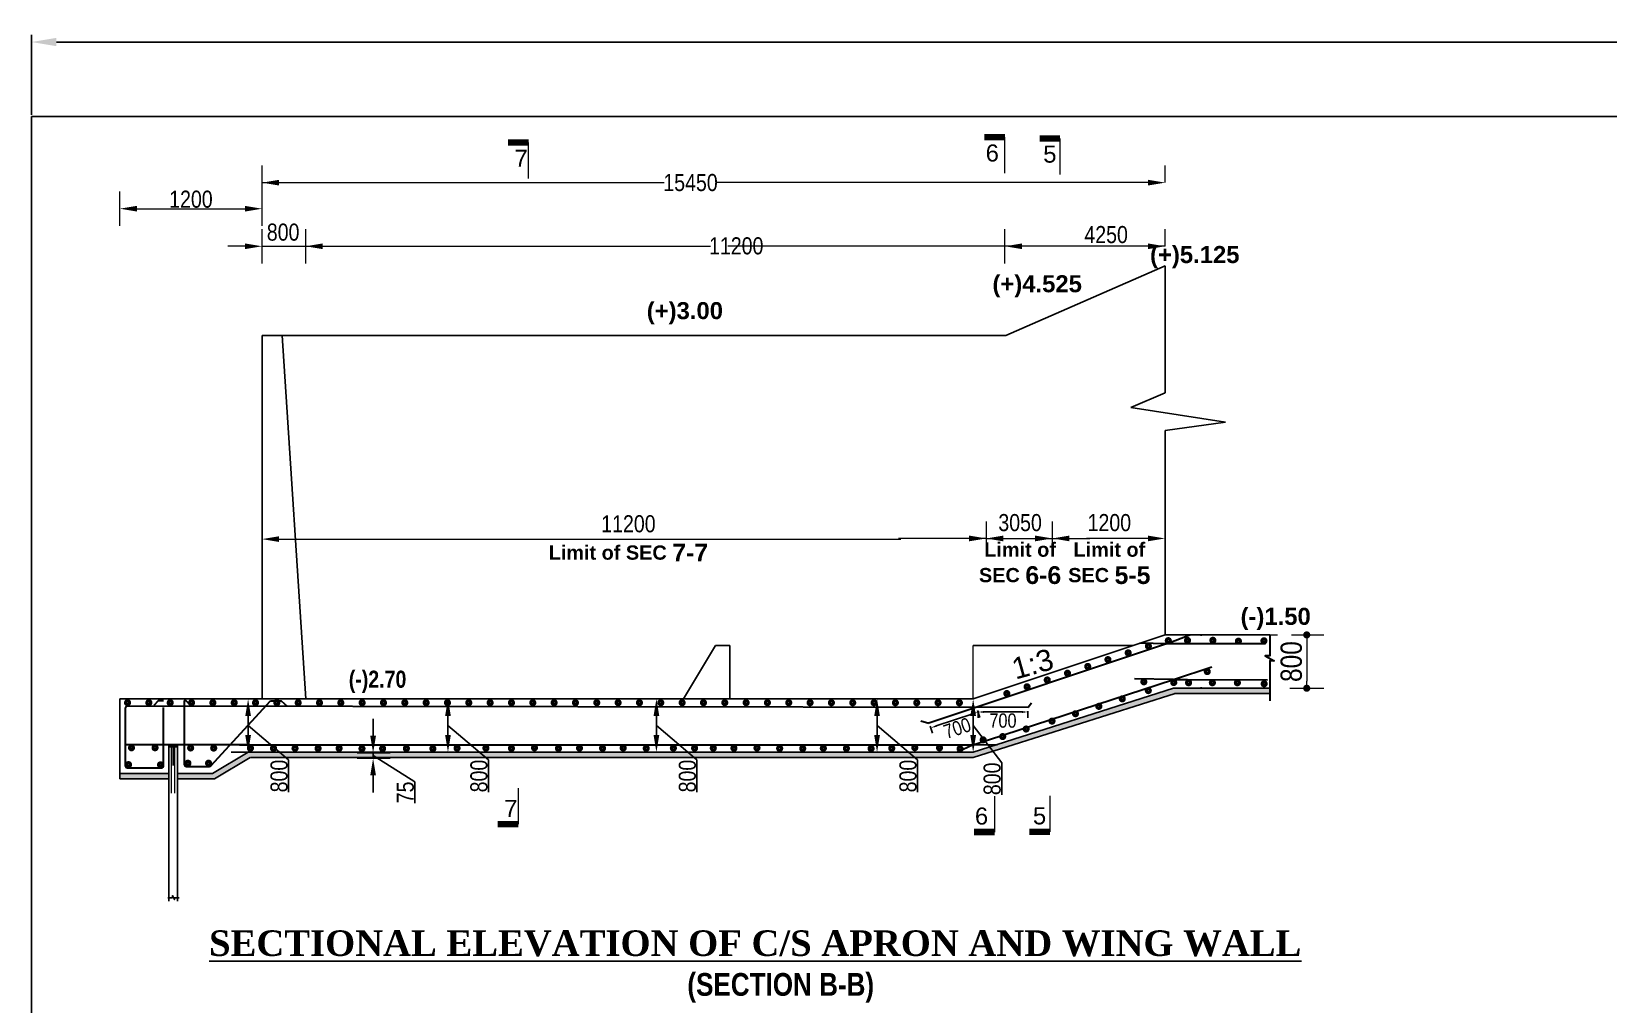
# Model space of a CAD drawing. Extents: x -426260 to 2055400, y -4304674 to -305611.
# Drawn here: x 571080 to 593259, y -1909613 to -1895932 of the extents above; entities that cross this region are included whole.
import ezdxf

# ---------------------------------------------------------------- set-up
doc = ezdxf.new("R2010")
doc.units = 0
doc.header["$LTSCALE"] = 300
doc.header["$MEASUREMENT"] = 0
doc.header["$PDMODE"] = 3
doc.layers.get('0').update_dxf_attribs({"linetype": 'CONTINUOUS'})
doc.layers.get('DEFPOINTS').update_dxf_attribs({"linetype": 'CONTINUOUS'})
for name, color, linetype, lineweight in [('CAR', 5, 'CONTINUOUS', 18), ('Dim', 7, 'CONTINUOUS', 9), ('HATCH', 252, 'CONTINUOUS', 5), ('line2', 3, 'CONTINUOUS', 30), ('ROD', 1, 'CONTINUOUS', 30), ('slop', 8, 'CONTINUOUS', 9)]:
    doc.layers.add(name, color=color, linetype=linetype, lineweight=lineweight)
for name, color, linetype in [('LINE', 7, 'CONTINUOUS'), ('TEXT', 10, 'CONTINUOUS'), ('TXT', 7, 'CONTINUOUS')]:
    doc.layers.add(name, color=color, linetype=linetype)
doc.styles.add('Arial', font='arial.ttf')
doc.styles.add('DIM', font='isocp3.shx')
doc.styles.add('dimText', font='ARIALN.TTF')
doc.dimstyles.new('3', dxfattribs={"dimtxt": 225, "dimasz": 350, "dimexe": 100, "dimexo": 25, "dimgap": 9, "dimtad": 0, "dimdec": 0, "dimzin": 0, "dimdsep": 46, "dimtxsty": 'Standard', "dimcen": 0, "dimclrd": 5, "dimclre": 6, "dimclrt": 256, "dimadec": 0, "dimazin": 0, "dimtfac": 1, "dimtdec": 0, "dimtofl": 0, "dimtmove": 2, "dimatfit": 3, "dimfxl": 1, "dimtolj": 1, "dimtzin": 0, "dimarcsym": 0})
doc.dimstyles.new('dim n_120', dxfattribs={"dimtxt": 240, "dimasz": 240, "dimexe": 240, "dimexo": 150, "dimgap": 100, "dimtad": 2, "dimdec": 0, "dimzin": 0, "dimdsep": 46, "dimtxsty": 'DIM', "dimcen": 350, "dimclrd": 5, "dimclre": 5, "dimclrt": 7, "dimadec": 0, "dimazin": 0, "dimtfac": 1, "dimtdec": 0, "dimtmove": 0, "dimatfit": 3, "dimfxl": 240, "dimfxlon": 1, "dimtolj": 1, "dimtzin": 0, "dimarcsym": 0})

# ---------------------------------------------------------------- blocks, each defined once
blk = doc.blocks.new('*D548')
at = {"layer": 'DEFPOINTS', "color": 0, "ltscale": 0.5, "transparency": 16777216}
for p in [(621966, -1896079), (571080, -1897127), (621966, -1897127)]:
    blk.add_point(p, dxfattribs=at)
at = {"layer": 'LINE', "color": 6, "lineweight": -2, "ltscale": 0.5, "transparency": 16777216}
for p, q in [((571080, -1897102), (571080, -1895979)), ((621966, -1897102), (621966, -1895979))]:
    blk.add_line(p, q, dxfattribs=at)
at = {"layer": 'LINE', "color": 5, "lineweight": -2, "ltscale": 0.5, "transparency": 16777216}
for p, q in [((571430, -1896079), (596007, -1896079)), ((621616, -1896079), (597038, -1896079))]:
    blk.add_line(p, q, dxfattribs=at)
at = {"layer": 'LINE', "color": 5, "ltscale": 0.5, "transparency": 16777216}
for points in [[(571430, -1896021), (571430, -1896138), (571080, -1896079)], [(621616, -1896021), (621616, -1896138), (621966, -1896079)]]:
    blk.add_solid(points, dxfattribs=at)
at = {"layer": 'LINE', "ltscale": 0.5, "transparency": 16777216, "insert": (596523, -1896079), "char_height": 225, "attachment_point": 5}
blk.add_mtext('\\A1;50886', dxfattribs=at)
blk = doc.blocks.new('*D869')
at = {"layer": 'DEFPOINTS', "color": 0, "ltscale": 50, "transparency": 16777216}
for p in [(574126, -1905316), (574163, -1905316), (574126, -1906066)]:
    blk.add_point(p, dxfattribs=at)
at = {"layer": 'Dim', "color": 5, "lineweight": -2, "ltscale": 50, "transparency": 16777216}
for p, q in [((574126, -1905316), (573886, -1905316)), ((574126, -1905826), (574126, -1905556)), ((574126, -1905691), (574694, -1906174)), ((574126, -1906066), (573886, -1906066)), ((574694, -1906174), (574694, -1906628))]:
    blk.add_line(p, q, dxfattribs=at)
at = {"layer": 'Dim', "color": 5, "ltscale": 50, "transparency": 16777216}
for points in [[(574086, -1905556), (574166, -1905556), (574126, -1905316)], [(574086, -1905826), (574166, -1905826), (574126, -1906066)]]:
    blk.add_solid(points, dxfattribs=at)
at = {"layer": 'Dim', "color": 7, "ltscale": 50, "transparency": 16777216, "insert": (574562, -1906401), "char_height": 240, "attachment_point": 5, "rotation": 90, "style": 'dimText'}
blk.add_mtext('\\A1;800', dxfattribs=at)
blk = doc.blocks.new('*D870')
at = {"layer": 'DEFPOINTS', "color": 0, "ltscale": 50, "transparency": 16777216}
for p in [(575512, -1906075), (575884, -1906075), (575512, -1906150)]:
    blk.add_point(p, dxfattribs=at)
at = {"layer": 'Dim', "color": 5, "lineweight": -2, "ltscale": 50, "transparency": 16777216}
for p, q in [((575884, -1905835), (575884, -1905595)), ((575662, -1906075), (576124, -1906075)), ((575884, -1906150), (575884, -1906075)), ((575884, -1906150), (575884, -1906075)), ((575884, -1906112), (576471, -1906480)), ((575662, -1906150), (576124, -1906150)), ((575884, -1906390), (575884, -1906630)), ((576471, -1906480), (576471, -1906782))]:
    blk.add_line(p, q, dxfattribs=at)
at = {"layer": 'Dim', "color": 5, "ltscale": 50, "transparency": 16777216}
for points in [[(575844, -1905835), (575924, -1905835), (575884, -1906075)], [(575844, -1906390), (575924, -1906390), (575884, -1906150)]]:
    blk.add_solid(points, dxfattribs=at)
at = {"layer": 'Dim', "color": 7, "ltscale": 50, "transparency": 16777216, "insert": (576338, -1906631), "char_height": 240, "attachment_point": 5, "rotation": 90, "style": 'dimText'}
blk.add_mtext('\\A1;75', dxfattribs=at)
blk = doc.blocks.new('SEX')
at = {"layer": 'Dim', "color": 6, "ltscale": 500}
blk.add_lwpolyline([(0, 0, 60, 60, 0), (192, 0, 0, 0, 0)], format="xyseb", dxfattribs=at)
blk.add_lwpolyline([(0, -337), (0, 0), (0, 0)], dxfattribs=at)
blk = doc.blocks.new('_Dot')
at = {"color": 0, "linetype": 'ByBlock', "lineweight": -2}
blk.add_line((-0.5, 0), (-1, 0), dxfattribs=at)
at = {"color": 0, "linetype": 'ByBlock', "const_width": 0.5}
blk.add_lwpolyline([(-0.25, 0, 1), (0.25, 0, 1)], format="xyb", close=True, dxfattribs=at)
blk = doc.blocks.new('*U850')
at = {"layer": 'ROD', "const_width": 53.8}
blk.add_lwpolyline([(22, 7, -1), (-22, -7, -1)], format="xyb", close=True, dxfattribs=at)
blk = doc.blocks.new('*U851')
at = {"layer": 'Dim', "color": 0, "linetype": 'ByBlock', "lineweight": -2, "transparency": 16777216}
for p in [(0, 0), (300, 0), (600, 0), (900, 0), (1200, 0), (1500, 0), (1800, 0), (2100, 0), (2400, 0), (2700, 0), (3000, 0), (3300, 0), (3600, 0), (3900, 0), (4200, 0), (4500, 0), (4800, 0), (5100, 0), (5400, 0), (5700, 0), (6000, 0), (6300, 0), (6600, 0), (6900, 0), (7200, 0), (7500, 0), (7800, 0), (8100, 0), (8400, 0), (8700, 0), (9000, 0), (9300, 0), (9600, 0), (9900, 0), (10200, 0), (10500, 0), (10800, 0), (11100, 0), (11400, 0), (11700, 0)]:
    blk.add_blockref('*U850', p, dxfattribs=at)
blk = doc.blocks.new('*U852')
at = {"layer": 'ROD', "const_width": 53.8}
blk.add_lwpolyline([(22, 7, -1), (-22, -7, -1)], format="xyb", close=True, dxfattribs=at)
blk = doc.blocks.new('*U853')
at = {"layer": 'Dim', "color": 0, "linetype": 'ByBlock', "lineweight": -2, "transparency": 16777216}
for p in [(0, 0), (300, 0), (600, 0), (900, 0), (1200, 0), (1500, 0), (1800, 0), (2100, 0)]:
    blk.add_blockref('*U852', p, dxfattribs=at)
blk = doc.blocks.new('*D863')
at = {"layer": 'DEFPOINTS', "color": 0, "ltscale": 50, "transparency": 16777216}
for p in [(584369, -1905429), (583705, -1905651), (583729, -1905723)]:
    blk.add_point(p, dxfattribs=at)
at = {"layer": 'Dim', "color": 5, "lineweight": -2, "ltscale": 50, "transparency": 16777216}
for p, q in [((584317, -1905527), (583805, -1905697)), ((584385, -1905477), (584419, -1905577)), ((583721, -1905698), (583754, -1905799))]:
    blk.add_line(p, q, dxfattribs=at)
at = {"layer": 'Dim', "color": 5, "ltscale": 50, "transparency": 16777216}
for points in [[(584313, -1905514), (584322, -1905539), (584393, -1905501)], [(583800, -1905685), (583809, -1905710), (583729, -1905723)]]:
    blk.add_solid(points, dxfattribs=at)
at = {"layer": 'Dim', "color": 7, "ltscale": 50, "transparency": 16777216, "insert": (584100, -1905728), "char_height": 200, "attachment_point": 5, "rotation": 18.4305, "style": 'dimText'}
blk.add_mtext('\\A1;700', dxfattribs=at)
blk = doc.blocks.new('*D864')
at = {"layer": 'DEFPOINTS', "color": 0, "ltscale": 50, "transparency": 16777216}
for p in [(584393, -1905437), (585093, -1905437), (585093, -1905500)]:
    blk.add_point(p, dxfattribs=at)
at = {"layer": 'Dim', "color": 5, "lineweight": -2, "ltscale": 50, "transparency": 16777216}
for p, q in [((584393, -1905487), (584393, -1905580)), ((584473, -1905500), (585013, -1905500)), ((585093, -1905487), (585093, -1905580))]:
    blk.add_line(p, q, dxfattribs=at)
at = {"layer": 'Dim', "color": 5, "ltscale": 50, "transparency": 16777216}
for points in [[(584473, -1905487), (584473, -1905514), (584393, -1905500)], [(585013, -1905487), (585013, -1905514), (585093, -1905500)]]:
    blk.add_solid(points, dxfattribs=at)
at = {"layer": 'Dim', "color": 7, "ltscale": 50, "transparency": 16777216, "insert": (584743, -1905622), "char_height": 200, "attachment_point": 5, "style": 'dimText'}
blk.add_mtext('\\A1;700', dxfattribs=at)
blk = doc.blocks.new('*D865')
at = {"layer": 'DEFPOINTS', "color": 0, "ltscale": 500, "transparency": 16777216}
for p in [(584324, -1905316), (584361, -1905316), (584324, -1906066)]:
    blk.add_point(p, dxfattribs=at)
at = {"layer": 'ROD', "color": 5, "lineweight": -2, "ltscale": 500, "transparency": 16777216}
for p, q in [((584324, -1905316), (584084, -1905316)), ((584324, -1905826), (584324, -1905556)), ((584324, -1905691), (584725, -1906213)), ((584324, -1906066), (584084, -1906066)), ((584725, -1906213), (584725, -1906667))]:
    blk.add_line(p, q, dxfattribs=at)
at = {"layer": 'ROD', "color": 5, "ltscale": 500, "transparency": 16777216}
for points in [[(584284, -1905556), (584364, -1905556), (584324, -1905316)], [(584284, -1905826), (584364, -1905826), (584324, -1906066)]]:
    blk.add_solid(points, dxfattribs=at)
at = {"layer": 'ROD', "color": 7, "ltscale": 500, "transparency": 16777216, "insert": (584592, -1906440), "char_height": 240, "attachment_point": 5, "rotation": 90, "style": 'dimText'}
blk.add_mtext('\\A1;800', dxfattribs=at)
blk = doc.blocks.new('*D866')
at = {"layer": 'DEFPOINTS', "color": 0, "ltscale": 50, "transparency": 16777216}
for p in [(576937, -1905316), (576975, -1905316), (576937, -1906066)]:
    blk.add_point(p, dxfattribs=at)
at = {"layer": 'Dim', "color": 5, "lineweight": -2, "ltscale": 50, "transparency": 16777216}
for p, q in [((576937, -1905316), (576697, -1905316)), ((576937, -1905826), (576937, -1905556)), ((576937, -1905691), (577506, -1906174)), ((576937, -1906066), (576697, -1906066)), ((577506, -1906174), (577506, -1906628))]:
    blk.add_line(p, q, dxfattribs=at)
at = {"layer": 'Dim', "color": 5, "ltscale": 50, "transparency": 16777216}
for points in [[(576897, -1905556), (576977, -1905556), (576937, -1905316)], [(576897, -1905826), (576977, -1905826), (576937, -1906066)]]:
    blk.add_solid(points, dxfattribs=at)
at = {"layer": 'Dim', "color": 7, "ltscale": 50, "transparency": 16777216, "insert": (577373, -1906401), "char_height": 240, "attachment_point": 5, "rotation": 90, "style": 'dimText'}
blk.add_mtext('\\A1;800', dxfattribs=at)
blk = doc.blocks.new('*D867')
at = {"layer": 'DEFPOINTS', "color": 0, "ltscale": 50, "transparency": 16777216}
for p in [(579869, -1905316), (579907, -1905316), (579869, -1906066)]:
    blk.add_point(p, dxfattribs=at)
at = {"layer": 'Dim', "color": 5, "lineweight": -2, "ltscale": 50, "transparency": 16777216}
for p, q in [((579869, -1905316), (579629, -1905316)), ((579869, -1905826), (579869, -1905556)), ((579869, -1905691), (580438, -1906174)), ((579869, -1906066), (579629, -1906066)), ((580438, -1906174), (580438, -1906628))]:
    blk.add_line(p, q, dxfattribs=at)
at = {"layer": 'Dim', "color": 5, "ltscale": 50, "transparency": 16777216}
for points in [[(579829, -1905556), (579909, -1905556), (579869, -1905316)], [(579829, -1905826), (579909, -1905826), (579869, -1906066)]]:
    blk.add_solid(points, dxfattribs=at)
at = {"layer": 'Dim', "color": 7, "ltscale": 50, "transparency": 16777216, "insert": (580305, -1906401), "char_height": 240, "attachment_point": 5, "rotation": 90, "style": 'dimText'}
blk.add_mtext('\\A1;800', dxfattribs=at)
blk = doc.blocks.new('*D868')
at = {"layer": 'DEFPOINTS', "color": 0, "ltscale": 50, "transparency": 16777216}
for p in [(582972, -1905316), (583009, -1905316), (582972, -1906066)]:
    blk.add_point(p, dxfattribs=at)
at = {"layer": 'Dim', "color": 5, "lineweight": -2, "ltscale": 50, "transparency": 16777216}
for p, q in [((582972, -1905316), (582732, -1905316)), ((582972, -1905826), (582972, -1905556)), ((582972, -1905691), (583540, -1906174)), ((582972, -1906066), (582732, -1906066)), ((583540, -1906174), (583540, -1906628))]:
    blk.add_line(p, q, dxfattribs=at)
at = {"layer": 'Dim', "color": 5, "ltscale": 50, "transparency": 16777216}
for points in [[(582932, -1905556), (583012, -1905556), (582972, -1905316)], [(582932, -1905826), (583012, -1905826), (582972, -1906066)]]:
    blk.add_solid(points, dxfattribs=at)
at = {"layer": 'Dim', "color": 7, "ltscale": 50, "transparency": 16777216, "insert": (583408, -1906401), "char_height": 240, "attachment_point": 5, "rotation": 90, "style": 'dimText'}
blk.add_mtext('\\A1;800', dxfattribs=at)

msp = doc.modelspace()

# ---------------------------------------------------------------- hatches: boundary and pattern name
at = {"layer": 'HATCH', "ltscale": 10}
h = msp.add_hatch(dxfattribs=at)
h.set_pattern_fill('ANSI31', color=256, scale=375, angle=45, style=0)
h.set_pattern_definition([(90, (556409.67, -1896943.072), (-46.875, 7e-15), [])])
h.paths.add_polyline_path([(573011.8, -1906642.6), (573056.1, -1906642.6), (573056.1, -1906629.1), (573084.1, -1906655.1), (573084.1, -1906642.6), (573131.8, -1906642.6), (573131.8, -1905991.8), (573011.8, -1905991.8)])
at = {"layer": 'LINE', "lineweight": 15}
h = msp.add_hatch(dxfattribs=at)
h.set_pattern_fill('AR-CONC', color=51, scale=20, style=0)
h.set_pattern_definition([(50, (-2240545.46, -1185257.71), (143.4520365, -12.550427), [15, -165]), (355, (-2240545.46, -1185257.71), (-27.750267, 150.438427), [12, -132]), (100.4514445, (-2240533.51, -1185258.75), (115.7017693, 137.887998), [12.7480384, -140.2284224]), (46.1842, (-2240545.46, -1185217.7), (213.448266, -33.103856), [22.5, -247.5]), (96.6356355, (-2240527.67, -1185220.47), (186.932389, 194.82372), [19.122068, -210.342752]), (351.184164, (-2240545.46, -1185217.7), (186.932389, 194.82372), [18, -198]), (21, (-2240525.46, -1185227.71), (119.3814104, -80.523778), [15, -165]), (326, (-2240525.46, -1185227.71), (48.6630664, 145.030009), [12, -132]), (71.451445, (-2240515.51, -1185234.42), (168.0444753, 64.5062306), [12.748038, -140.2284224]), (37.5, (-2240545.46, -1185257.71), (2.4319711, 66.5787708), [0, -130.4, 0, -134, 0, -132.5]), (7.5, (-2240545.46, -1185257.71), (52.6139075, 78.8823424), [0, -76.4, 0, -127.4, 0, -50.5]), (327.5, (-2240590.06, -1185257.71), (106.7644872, -4.5109743), [0, -50, 0, -156, 0, -207]), (317.5, (-2240610.06, -1185257.71), (116.637234, 20.0209965), [0, -65, 0, -103.6, 0, -147])])
h.paths.add_polyline_path([(573131.8, -1906366.3), (573131.8, -1906441.2), (573653.2, -1906441.2), (574152.6, -1906141.3), (579405.3, -1906141.3), (582064.2, -1906141.3), (584322.1, -1906141.3), (587155.4, -1905241.3), (588496, -1905241.3), (588496, -1905166.3), (587991.8, -1905166.3), (587143.8, -1905166.3), (585291.6, -1905753.6), (584322.1, -1906066.3), (582052.9, -1906066.3), (579393.4, -1906066.3), (574125.5, -1906066.3), (573626, -1906366.3)])
h.paths.add_polyline_path([(573011.8, -1906441.2), (573011.8, -1906366.3), (572322.6, -1906366.3), (572322.6, -1906441.2)])

# ---------------------------------------------------------------- linework, layer by layer
at = {"layer": 'CAR', "color": 1}
msp.add_line((584322.1, -1905316.3), (584322.1, -1904566.3), dxfattribs=at)
at = {"layer": 'Dim', "color": 5, "ltscale": 50}
for p, q in [((574322.7, -1898296.6), (574322.7, -1897816.6)), ((587023.9, -1898056.6), (587023.9, -1897816.6)), ((574333.2, -1898056.6), (579977.7, -1898056.6)), ((586783.9, -1898056.6), (580719.2, -1898056.6)), ((572321.6, -1898663.2), (572321.6, -1898183.2)), ((574321.8, -1898663.2), (574321.8, -1898183.2)), ((572561.6, -1898423.2), (574081.8, -1898423.2)), ((574321.8, -1899191.6), (574321.8, -1898711.6)), ((574936.3, -1898984.2), (574936.3, -1898711.6)), ((574936.3, -1899191.6), (574936.3, -1898711.6)), ((584771.5, -1899191.6), (584771.5, -1898711.6)), ((587022.1, -1898951.6), (587022.1, -1898711.6)), ((574081.8, -1898951.6), (573841.8, -1898951.6)), ((574321.8, -1898951.6), (574596.2, -1898951.6)), ((574433.1, -1898951.6), (575076.2, -1898951.6)), ((575176.3, -1898951.6), (580629.8, -1898951.6)), ((587022.1, -1898951.6), (580871.5, -1898951.6)), ((574321.8, -1902934), (574321.8, -1903414)), ((584506.9, -1902819.8), (584506.9, -1903299.8)), ((584506.9, -1902819.8), (584506.9, -1903299.8)), ((585435.4, -1902819.8), (585435.4, -1903299.8)), ((585435.4, -1902819.8), (585435.4, -1903299.8)), ((587022.1, -1902819.8), (587022.1, -1903299.8)), ((574561.8, -1903069.1), (583304.2, -1903069.1)), ((584506.9, -1903059.8), (583275.9, -1903060.1)), ((584266.9, -1903059.8), (584096.6, -1903059.8)), ((584506.9, -1903059.8), (585964.2, -1903059.8)), ((586782.1, -1903059.8), (585916.6, -1903060.1)), ((588800.7, -1904416.3), (589255.7, -1904416.3)), ((589015.7, -1904516.3), (589015.7, -1905066.3)), ((588775.7, -1905166.3), (589255.7, -1905166.3))]:
    msp.add_line(p, q, dxfattribs=at)
at = {"layer": 'Dim', "ltscale": 500}
msp.add_line((587580.5, -1904416.3), (588606.4, -1904416.3), dxfattribs=at)
at = {"layer": 'Dim', "color": 5, "ltscale": 50}
for points in [[(574561.8, -1898016.6), (574561.8, -1898096.6), (574321.8, -1898056.6)], [(586783.9, -1898016.6), (586783.9, -1898096.6), (587023.9, -1898056.6)], [(572561.6, -1898383.2), (572561.6, -1898463.2), (572321.6, -1898423.2)], [(574081.8, -1898383.2), (574081.8, -1898463.2), (574321.8, -1898423.2)], [(574081.8, -1898911.6), (574081.8, -1898991.6), (574321.8, -1898951.6)], [(575176.3, -1898911.6), (575176.3, -1898991.6), (574936.3, -1898951.6)], [(575176.3, -1898911.6), (575176.3, -1898991.6), (574936.3, -1898951.6)], [(585011.5, -1898911.6), (585011.5, -1898991.6), (584771.5, -1898951.6)], [(585011.5, -1898911.6), (585011.5, -1898991.6), (584771.5, -1898951.6)], [(586782.1, -1898911.6), (586782.1, -1898991.6), (587022.1, -1898951.6)], [(574561.8, -1903029.1), (574561.8, -1903109.1), (574321.8, -1903069.1)], [(584266.9, -1903019.8), (584266.9, -1903099.8), (584506.9, -1903059.8)], [(584746.9, -1903019.8), (584746.9, -1903099.8), (584506.9, -1903059.8)], [(585195.4, -1903019.8), (585195.4, -1903099.8), (585435.4, -1903059.8)], [(585675.4, -1903019.8), (585675.4, -1903099.8), (585435.4, -1903059.8)], [(586782.1, -1903019.8), (586782.1, -1903099.8), (587022.1, -1903059.8)]]:
    msp.add_solid(points, dxfattribs=at)
at = {"layer": 'LINE', "color": 0, "linetype": 'ByBlock', "lineweight": -2}
for p, q in [((584782.5, -1900204.5), (587022.1, -1899224.3)), ((587022.1, -1901010.7), (586540.5, -1901218.7, 0)), ((586540.5, -1901218.7, 0), (587873.7, -1901423.3, 0)), ((587873.7, -1901423.3, 0), (587022.1, -1901544.1))]:
    msp.add_line(p, q, dxfattribs=at)
at = {"layer": 'LINE', "ltscale": 500}
for p, q in [((574321.8, -1900204.5), (574321.8, -1905316.3)), ((574606.8, -1900204.5), (574936.1, -1905316.3)), ((580901.1, -1904566.3), (580701.1, -1904566.3)), ((580901.1, -1905316.3), (580901.1, -1904566.3)), ((587521.8, -1904416.3), (588498.6, -1904416.3)), ((587143.8, -1905166.3), (588496, -1905166.3)), ((587155.4, -1905241.3), (588496, -1905241.3))]:
    msp.add_line(p, q, dxfattribs=at)
at = {"layer": 'LINE', "ltscale": 0.5}
msp.add_line((584782.5, -1900204.5), (574321.8, -1900204.5), dxfattribs=at)
at = {"layer": 'LINE'}
for p, q in [((586572.1, -1904566.3), (584322.1, -1904566.3)), ((573011.8, -1908161.3), (573011.8, -1905966.3)), ((573131.8, -1905966.3), (573011.8, -1905966.3)), ((573131.8, -1905991.3), (573011.8, -1905991.3)), ((573071.8, -1906252.3), (573071.8, -1905966.3)), ((573131.8, -1908161.3), (573131.8, -1905966.3)), ((573011.8, -1906366.3), (572322.6, -1906366.3)), ((573011.8, -1906441.2), (572322.6, -1906441.2)), ((573626, -1906366.3), (573131.8, -1906366.3)), ((573653.2, -1906441.2), (573131.8, -1906441.2))]:
    msp.add_line(p, q, dxfattribs=at)
msp.add_lwpolyline([(621965.7, -1933110.6), (571079.8, -1933110.6), (571079.8, -1897127), (621965.7, -1897127)], close=True, dxfattribs=at)
at = {"layer": 'LINE', "ltscale": 500}
for points in [[(587022.1, -1899224.3), (587022.1, -1900158.2)], [(587022.1, -1899224.3), (587022.1, -1900158.2)], [(587022.1, -1900158.2), (587022.1, -1901010.7)], [(587022.1, -1900158.2), (587022.1, -1901010.7)], [(587022.1, -1901544.1), (587022.1, -1901820.3)], [(587022.1, -1901544.1), (587022.1, -1904416.3)], [(587521.8, -1904416.3), (587022.1, -1904416.3), (584322.1, -1905316.3), (572322.6, -1905316.3)], [(580701.1, -1904566.3), (580251.1, -1905316.4)], [(587143.8, -1905166.3), (584322.1, -1906066.3), (574125.5, -1906066.3)], [(572322.6, -1905316.3), (572322.6, -1906441.2)], [(587166.5, -1905237.8), (584322.1, -1906141.3), (574158.5, -1906141.3)], [(573626, -1906366.3), (574125.5, -1906066.3)], [(573653.2, -1906441.2), (574152.6, -1906141.3)]]:
    msp.add_lwpolyline(points, dxfattribs=at)
at = {"layer": 'LINE'}
msp.add_lwpolyline([(572997.5, -1908111.3), (573060.5, -1908111.3), (573060.5, -1908082.7), (573088.5, -1908138.1), (573088.5, -1908111.3), (573154.9, -1908111.3)], dxfattribs=at)
at = {"layer": 'line2', "color": 1}
for points in [[(587521.8, -1904416.3), (587541.8, -1904416.3)], [(587541.8, -1905166.3), (587521.8, -1905166.3)]]:
    msp.add_lwpolyline(points, dxfattribs=at)
at = {"layer": 'line2', "color": 5}
msp.add_lwpolyline([(588498.6, -1904416.3), (588498.6, -1904711), (588430.3, -1904711), (588557.9, -1904782), (588496, -1904781.3), (588496, -1905342)], dxfattribs=at)
at = {"layer": 'ROD', "ltscale": 500}
for p, q in [((587042.4, -1904541.3), (586667.4, -1904534.5)), ((587042.4, -1904541.3), (587369.4, -1904416.3)), ((587143.8, -1905041.3), (587681.4, -1904865.8)), ((587143.8, -1905041.3), (586592.2, -1905034.6)), ((584322.1, -1905962.8), (584103.4, -1906066.3)), ((584322.1, -1905962.8), (584667.8, -1905956.1))]:
    msp.add_line(p, q, dxfattribs=at)
for points in [[(588436.6, -1904541.3), (587042.4, -1904541.3), (583698.7, -1905655.6)], [(574005.9, -1905962.8), (584322.1, -1905962.8), (587143.8, -1905041.3), (587340.4, -1905041.3), (588462.4, -1905047)], [(572937.8, -1905341.3), (572862.8, -1905341.3), (572800.2, -1905410.9)], [(573227.2, -1905339.6), (573252.2, -1905339.6), (573314.8, -1905409.2)], [(574440, -1905341.3), (574590, -1905341.3), (574677, -1905420.1)], [(585144.7, -1905376.6), (585095.6, -1905435.7)], [(583585.8, -1905624.2), (583698.7, -1905655.6)], [(574142.8, -1905962.8), (572400.3, -1905962.8)]]:
    msp.add_lwpolyline(points, dxfattribs=at)
at = {"layer": 'ROD', "const_width": 53.8}
for points in [[(587086.9, -1904482.8, -1), (587050, -1904510.5, -1)], [(587357.5, -1904480.6, -1), (587320.5, -1904508.3, -1)], [(587714.2, -1904478.1, -1), (587677.2, -1904505.8, -1)], [(588073.3, -1904490.4, -1), (588036.4, -1904518.1, -1)], [(588432.5, -1904485.5, -1), (588395.5, -1904513.2, -1)], [(587635.2, -1904918.3, -1), (587598.3, -1904946, -1)], [(586743.4, -1905062.2, -1), (586706.4, -1905089.9, -1)], [(586805.8, -1905185.8, -1), (586768.9, -1905213.5, -1)], [(587163.8, -1905072.2, -1), (587126.9, -1905100, -1)], [(587372.3, -1905075.2, -1), (587335.3, -1905102.9, -1)], [(587706.8, -1905075.2, -1), (587669.8, -1905102.9, -1)], [(588058.6, -1905075.2, -1), (588021.6, -1905102.9, -1)], [(588434.9, -1905089.9, -1), (588398, -1905117.6, -1)], [(586110.1, -1905407, -1), (586073.1, -1905434.7, -1)], [(586439.4, -1905301.5, -1), (586402.5, -1905329.2, -1)], [(585451.4, -1905614.7, -1), (585414.5, -1905642.5, -1)], [(585780.7, -1905510.9, -1), (585743.8, -1905538.6, -1)], [(584482.9, -1905878.1, -1), (584445.9, -1905905.8, -1)], [(584757.7, -1905831.8, -1), (584720.7, -1905859.6, -1)], [(585087, -1905725.8, -1), (585050.1, -1905753.5, -1)], [(572504.4, -1905989.5, -1), (572467.4, -1906017.2, -1)], [(572835.5, -1905989.5, -1), (572798.5, -1906017.2, -1)], [(573336.1, -1905992.2, -1), (573299.1, -1906019.9, -1)], [(573660.4, -1905994, -1), (573623.4, -1906021.7, -1)], [(574177.2, -1905995.6, -1), (574140.2, -1906023.3, -1)], [(574501.5, -1905997.4, -1), (574464.5, -1906025.1, -1)], [(574804.3, -1905997.1, -1), (574767.3, -1906024.8, -1)], [(575128.6, -1905998.9, -1), (575091.6, -1906026.6, -1)], [(575424.6, -1905997.1, -1), (575387.6, -1906024.8, -1)], [(575746, -1906001.6, -1), (575709, -1906029.3, -1)], [(576036.1, -1906000.9, -1), (575999.1, -1906028.6, -1)], [(576371.1, -1905999.5, -1), (576334.1, -1906027.2, -1)], [(576742.8, -1906000.7, -1), (576705.8, -1906028.4, -1)], [(577083.2, -1905994.5, -1), (577046.2, -1906022.2, -1)], [(577489.3, -1905994, -1), (577452.3, -1906021.7, -1)], [(577847.9, -1905997.6, -1), (577810.9, -1906025.3, -1)], [(578172.2, -1905990.1, -1), (578135.2, -1906017.7, -1)], [(578509.4, -1905998.7, -1), (578472.4, -1906026.4, -1)], [(578805.3, -1905994.2, -1), (578768.4, -1906021.9, -1)], [(579129.6, -1905996, -1), (579092.6, -1906023.7, -1)], [(579419.7, -1905992.1, -1), (579382.7, -1906019.8, -1)], [(579744, -1905997.1, -1), (579707, -1906024.8, -1)], [(580125.7, -1905993.8, -1), (580088.8, -1906021.5, -1)], [(580424.3, -1905994.2, -1), (580387.4, -1906021.9, -1)], [(580687.3, -1905994.2, -1), (580650.4, -1906021.9, -1)], [(580977.4, -1905995.3, -1), (580940.4, -1906023, -1)], [(581301.7, -1905992.2, -1), (581264.7, -1906019.9, -1)], [(581620.8, -1905997.8, -1), (581583.8, -1906025.5, -1)], [(581945.1, -1905999.6, -1), (581908.1, -1906027.2, -1)], [(582235.1, -1905996.6, -1), (582198.1, -1906024.3, -1)], [(582559.4, -1905998.4, -1), (582522.4, -1906026.1, -1)], [(582906.8, -1906000.6, -1), (582869.8, -1906028.3, -1)], [(583196.9, -1905997, -1), (583159.9, -1906024.7, -1)], [(583521.2, -1905988.3, -1), (583484.2, -1906016, -1)], [(583868.6, -1905990.5, -1), (583831.6, -1906018.2, -1)], [(584158.6, -1906003.9, -1), (584121.6, -1906031.6, -1)], [(572462.9, -1906226, -1), (572425.9, -1906253.7, -1)], [(572911.6, -1906229.4, -1), (572874.6, -1906257.1, -1)], [(573298.2, -1906206.4, -1), (573261.2, -1906234.1, -1)], [(573588.3, -1906206.4, -1), (573551.3, -1906234.1, -1)]]:
    msp.add_lwpolyline(points, format="xyb", close=True, dxfattribs=at)
at = {"layer": 'ROD', "ltscale": 500}
for points in [[(585095.6, -1905435.7), (572427.6, -1905416.6, 0.4142136), (572397.6, -1905446.6), (572397.6, -1906255.3, 0.4142134), (572427.6, -1906285.3), (572907.8, -1906285.7, 0.4142137), (572937.8, -1906255.7), (572937.8, -1905435.7)], [(573227.2, -1905339.6), (573227.2, -1906234.8, 0.4142136), (573257.2, -1906264.8), (573578.6, -1906266.6, 0.1991234), (573599.8, -1906257.7), (574440, -1905341.3)]]:
    msp.add_lwpolyline(points, format="xyb", dxfattribs=at)
at = {"layer": 'slop'}
msp.add_line((574421.1, -1905316.3), (574421.1, -1905316.3), dxfattribs=at)

# ---------------------------------------------------------------- block references
at = {"layer": 'Dim', "color": 6, "xscale": -1.5, "yscale": 1.5, "zscale": 1.5}
for p in [(578070.9, -1897491.3, 0), (584769.8, -1897418.4, 0), (585547.5, -1897434.5, 0)]:
    msp.add_blockref('SEX', p, dxfattribs=at)
at = {"layer": 'Dim', "rotation": 18.55056653193864}
msp.add_blockref('*U853', (584797.5, -1905240.9), dxfattribs=at)
at = {"layer": 'Dim', "color": 5, "ltscale": 50, "xscale": 100, "yscale": 100, "zscale": 100}
for p, rotation in [((589015.7, -1904416.3), 90), ((589015.7, -1905166.3), 270)]:
    msp.add_blockref('_Dot', p, dxfattribs=dict(at, rotation=rotation))
at = {"layer": 'Dim'}
msp.add_blockref('*U851', (572430, -1905370), dxfattribs=at)
at = {"layer": 'Dim', "color": 6, "xscale": 1.5, "yscale": 1.5, "zscale": 1.5, "rotation": 180}
for p in [(577925.9, -1907079.1, 0), (584624.8, -1907187.8, 0), (585402.5, -1907184.8, 0)]:
    msp.add_blockref('SEX', p, dxfattribs=at)

# ---------------------------------------------------------------- texts
at = {"layer": 'Dim', "color": 7, "ltscale": 50, "char_height": 240, "attachment_point": 5, "style": 'dimText'}
for s, insert in [('\\A1;15450', (580348.4, -1898056.6)), ('\\A1;1200', (573321.7, -1898290.7)), ('\\A1;800', (574618.4, -1898754)), ('\\A1;4250', (586193.9, -1898788.1, 0)), ('\\A1;11200', (580991.4, -1898946.7)), ('\\A1;11200\\P{\\fArial|b1|i0|c0|p34;\\H0.8333x;Limit of SEC \\H1.25x;7-7}', (579474.9, -1903059.8)), ('\\A1;3050\\P{\\fArial|b1|i0|c0|p34;\\H0.8333x;Limit of \\PSEC \\H1.25x;6-6}', (584983.9, -1903210.2)), ('\\A1;1200\\P{\\fArial|b1|i0|c0|p34;\\H0.8333x;Limit of \\PSEC \\H1.25x;5-5}', (586239.2, -1903210.2))]:
    msp.add_mtext(s, dxfattribs=dict(at, insert=insert))
at = {"layer": 'Dim', "color": 7, "ltscale": 50, "insert": (588799.4, -1904791.3), "char_height": 300, "attachment_point": 5, "rotation": 90, "style": 'dimText'}
msp.add_mtext('\\A1;800', dxfattribs=at)
at = {"layer": 'TEXT', "ltscale": 500, "style": 'Arial'}
msp.add_text('1:3', height=300, rotation=15.54193, dxfattribs=at).set_placement((584919.1, -1905045.5))
at = {"layer": 'TEXT', "color": 6, "char_height": 240, "attachment_point": 6, "style": 'Arial'}
for s, insert, width in [('{\\fArial|b1|i0|c0|p34;(+)5.125}', (588069.9, -1899103.8, 0), 1826.208), ('{\\fArial|b1|i0|c0|p34;(+)4.525}', (585853.3, -1899514.4, 0), 1826.208), ('{\\fArial|b1|i0|c0|p34;(+)3.00}', (580804.8, -1899892.4, 0), 1826.208), ('{\\fArial|b1|i0|c0|p34;(-)1.50}', (589072.4, -1904191.7, 0), 1826.208), ('{\\fArial Narrow|b1|i0|c0|p34;(-)2.70}', (576351.5, -1905075.2, 0), 1504.163)]:
    msp.add_mtext(s, dxfattribs=dict(at, insert=insert, width=width))
at = {"layer": 'TXT', "char_height": 240, "attachment_point": 5, "style": 'Arial'}
for s, insert in [('7', (577966.5, -1897714, 0)), ('6', (584592.8, -1897641.1, 0)), ('7', (577821.5, -1906856.4, 0)), ('6', (584441.5, -1906965.1, 0))]:
    msp.add_mtext(s, dxfattribs=dict(at, insert=insert))
for insert, width in [((585402.5, -1897657.2, 0), 345.867), ((585257.5, -1906962.1, 0), 241.562)]:
    msp.add_mtext('5', dxfattribs=dict(at, insert=insert, width=width))
at = {"layer": 'TXT', "color": 0, "insert": (573577, -1909079.1, 0), "char_height": 40, "width": 15830.822, "attachment_point": 4}
msp.add_mtext('\\A1;{\\fTimes New Roman|b1|i0|c0|p18;\\H9x;\\L\\C6;SECTIONAL ELEVATION OF C/S APRON AND WING WALL\\fArial Narrow|b1|i0|c0|p34;\\H0.8889x;\\l\\C0;\\P                                                                  (SECTION B-B)}', dxfattribs=at)

# ---------------------------------------------------------------- dimensions: what is measured, and where the dimension line sits
at = {"layer": 'Dim', "ltscale": 50}
for base, p1, p2, picture, middle in [((574125.5, -1905316.3), (574125.5, -1906066.3), (574163.1, -1905316.3), '*D869', (574694, -1906184.2)), ((576937.4, -1905316.3), (576937.4, -1906066.3), (576974.9, -1905316.3), '*D866', (577505.9, -1906184.2)), ((579869.3, -1905316.3), (579869.3, -1906066.3), (579906.8, -1905316.3), '*D867', (580437.8, -1906184.2)), ((582971.8, -1905316.3), (582971.8, -1906066.3), (583009.4, -1905316.3), '*D868', (583540.4, -1906184.2))]:
    dim = msp.add_linear_dim(base=base, p1=p1, p2=p2, angle=90, text='800', dimstyle='dim n_120', override={"dimgap": 10, "dimtxsty": 'dimText', "dimtmove": 1}, dxfattribs=at)
    dim.commit()
    dim.dimension.update_dxf_attribs({"geometry": picture, "text_midpoint": middle, "dimtype": 160})
dim = msp.add_aligned_dim(p1=(584369.3, -1905429.4), p2=(583704.8, -1905650.8), distance=75.7, dimstyle='dim n_120', override={"dimtxt": 200, "dimasz": 80, "dimexe": 80, "dimexo": 50, "dimgap": 20, "dimtxsty": 'dimText', "dimtmove": 1}, dxfattribs=at)
dim.commit()
dim.dimension.update_dxf_attribs({"geometry": '*D863', "text_midpoint": (584099.6, -1905727.8)})
dim = msp.add_linear_dim(base=(585093.4, -1905500.2), p1=(584393.4, -1905437.3), p2=(585093.4, -1905437.3), dimstyle='dim n_120', override={"dimtxt": 200, "dimasz": 80, "dimexe": 80, "dimexo": 50, "dimgap": 20, "dimtxsty": 'dimText', "dimtmove": 1}, dxfattribs=at)
dim.commit()
dim.dimension.update_dxf_attribs({"geometry": '*D864', "text_midpoint": (584743.4, -1905622.4)})
dim = msp.add_linear_dim(base=(575884.2, -1906074.8), p1=(575511.9, -1906149.9), p2=(575511.9, -1906074.8), angle=90, dimstyle='dim n_120', override={"dimgap": 10, "dimtxsty": 'dimText', "dimtmove": 1}, dxfattribs=at)
dim.commit()
dim.dimension.update_dxf_attribs({"geometry": '*D870', "text_midpoint": (576470.5, -1906490), "dimtype": 161})
at = {"layer": 'LINE', "color": 3, "ltscale": 0.5}
dim = msp.add_linear_dim(base=(621965.7, -1896079.5), p1=(571079.8, -1897127), p2=(621965.7, -1897127), dimstyle='3', override={"dimfxl": 700}, dxfattribs=at)
dim.commit()
dim.dimension.update_dxf_attribs({"geometry": '*D548', "text_midpoint": (596522.7, -1896079.5)})
at = {"layer": 'ROD', "ltscale": 500}
dim = msp.add_linear_dim(base=(584323.5, -1905316.3), p1=(584323.5, -1906066.3), p2=(584361, -1905316.3), angle=90, text='800', dimstyle='dim n_120', override={"dimgap": 10, "dimtxsty": 'dimText', "dimtmove": 1}, dxfattribs=at)
dim.commit()
dim.dimension.update_dxf_attribs({"geometry": '*D865', "text_midpoint": (584724.8, -1906222.8), "dimtype": 160})

doc.saveas('drawing.dxf')
